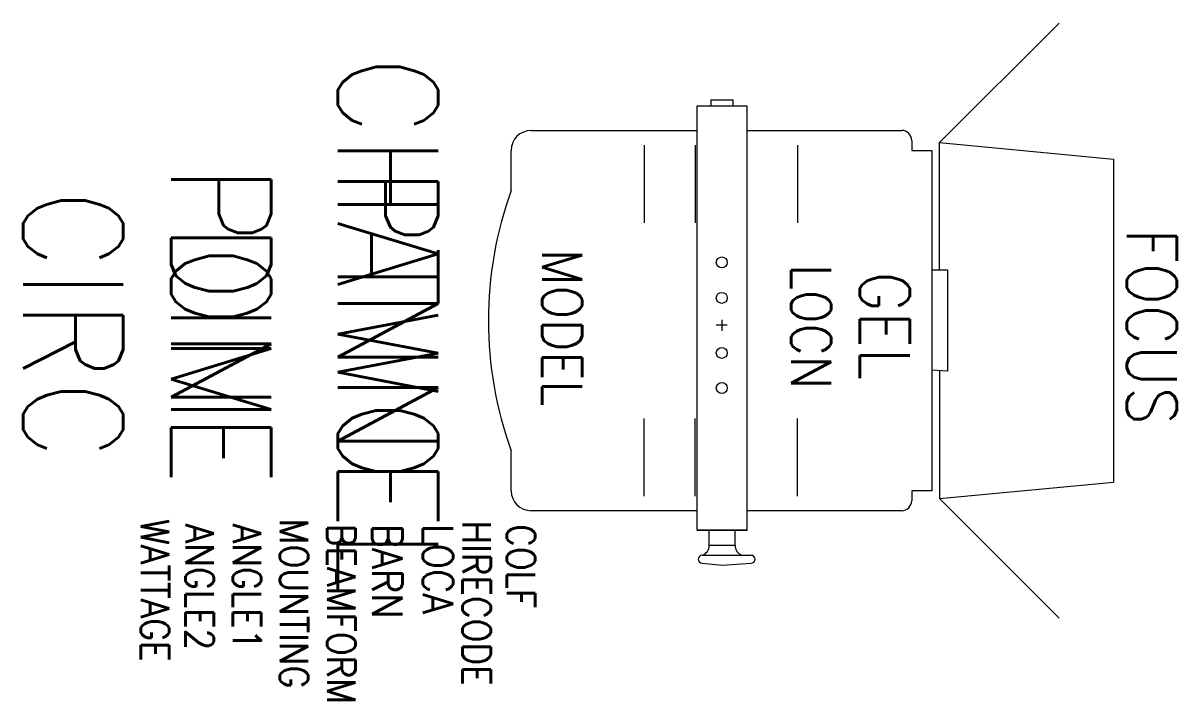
# Model space of a CAD drawing. Extents: x -713 to 440, y -340 to 336.
import ezdxf
from ezdxf.enums import TextEntityAlignment as Align

# ---------------------------------------------------------------- set-up
doc = ezdxf.new("R2010")
doc.units = 0
doc.header["$MEASUREMENT"] = 0
doc.layers.get('0').update_dxf_attribs({"linetype": 'CONTINUOUS'})
for name, color, linetype in [('CHANNEL', 3, 'CONTINUOUS'), ('CIRC', 6, 'CONTINUOUS'), ('DIMMER', 4, 'CONTINUOUS'), ('FOCUS', 2, 'CONTINUOUS'), ('GEL', 1, 'CONTINUOUS'), ('LANTERNS', 4, 'CONTINUOUS'), ('LOCATION', 7, 'CONTINUOUS'), ('MODEL', 6, 'CONTINUOUS'), ('PATCH', 5, 'CONTINUOUS'), ('PATCH2', 5, 'CONTINUOUS')]:
    doc.layers.add(name, color=color, linetype=linetype)
doc.styles.get("Standard").update_dxf_attribs({"font": 'txt.shx'})

msp = doc.modelspace()

# ---------------------------------------------------------------- linework, layer by layer
for p, q in [((202.5, 216.8), (322, 336.3)), ((-39.5, 253.6), (10.5, 253.6)), ((-39.5, -170.5), (-39.5, 253.6)), ((-25.9, 259.6), (-3.9, 259.6)), ((-25.9, 259.6), (-25.9, 253.6)), ((-3.9, 259.6), (-3.9, 253.6)), ((10.5, -170.5), (10.5, 253.6)), ((-205.3, 229), (-39.5, 229)), ((10.5, 229), (164.7, 229)), ((174.7, 219), (174.7, 209)), ((-225.3, 169), (-225.3, 209)), ((-92.4, 214.4), (-92.4, 150.6)), ((-41.4, 214.4), (-41.4, 150.6)), ((60.7, 214.4), (60.7, 150.6)), ((174.7, 209), (194.7, 209)), ((194.7, 209), (194.7, -131)), ((194.7, 209), (194.7, 81.5)), ((202.5, 216.8), (376.1, 200.4)), ((202.5, 89.7), (202.5, 216.8)), ((376.1, 200.4), (376.1, -122.4)), ((-92.4, 150.6), (-92.4, 136.7)), ((-41.4, 150.6), (-41.4, 136.7)), ((60.7, 150.6), (60.7, 136.7)), ((194.7, 89.7), (210.3, 89.7)), ((210.3, 89.7), (210.3, -11.6)), ((-20.4, 34.6), (-9.4, 34.6)), ((-14.9, 39.9), (-14.9, 28.9)), ((210.3, -11.6), (194.7, -10.5)), ((202.5, -11.6), (202.5, -138.8)), ((-92.4, -72.6), (-92.4, -58.7)), ((-41.4, -72.6), (-41.4, -58.7)), ((60.7, -72.6), (60.7, -58.7)), ((-92.4, -136.3), (-92.4, -72.6)), ((-41.4, -136.3), (-41.4, -72.6)), ((60.7, -136.3), (60.7, -72.6)), ((-225.3, -131), (-225.3, -91)), ((202.5, -138.8), (376.1, -122.4)), ((194.7, -131), (174.7, -131)), ((174.7, -131), (174.7, -141)), ((202.5, -138.8), (322, -258.3)), ((-39.5, -151), (-205.3, -151)), ((164.7, -151), (10.5, -151)), ((10.5, -170.5), (-39.5, -170.5)), ((-39.5, -170.5), (10.5, -170.5)), ((-27.5, -185.5), (-27.5, -170.5)), ((-1.5, -185.5), (-1.5, -170.5)), ((-34.5, -195.5), (14.3, -195.5)), ((-27.5, -185.5), (-1.5, -185.5)), ((-34.5, -203.5), (-14.5, -205.5)), ((-14.5, -205.5), (14.3, -203.5))]:
    msp.add_line(p, q)
for centre in [(-14.9, 97.1), (-14.9, 61.7), (-14.9, 6.7), (-14.9, -28.3)]:
    msp.add_circle(centre, 5.5)
for centre, radius, start, end in [((-205.3, 209), 20, 90, 180), ((164.7, 219), 10, 0, 90), ((202.5, 216.8), 0.01, 135, 180), ((134.1, 39), 382.1, 160.1113, 199.8887), ((376.1, -122.4), 0.01, 275.3784, 0), ((-205.3, -131), 20, 180, 270), ((164.7, -141), 10, 270, 0), ((202.5, -138.8), 0.01, 180, 225), ((-34.5, -199.5), 4, 90, 270), ((-37.7, -185.8), 10.2, 288.0473, 1.9687), ((8.4, -185.9), 9.99, 177.3184, 252.6657), ((14.3, -199.5), 4, 270, 90)]:
    msp.add_arc(centre, radius, start, end)
msp.add_point((-14.9, 34.6))
at = {"layer": 'LANTERNS', "color": 0}
msp.add_point((-14.9, 34.6), dxfattribs=at)

# ---------------------------------------------------------------- texts
at = {"layer": 'CHANNEL', "width": 0.89}
msp.add_attdef('CHANNEL', text='', height=100, rotation=270, dxfattribs=at).set_placement((-398.2, 35), align=Align.CENTER)
at = {"layer": 'CIRC', "width": 0.89}
msp.add_attdef('CIRC', text='', height=100, rotation=270, dxfattribs=at).set_placement((-712.6, 35), align=Align.CENTER)
at = {"layer": 'DIMMER', "width": 0.89}
msp.add_attdef('DIM', text='', height=100, rotation=270, dxfattribs=at).set_placement((-564.8, 35.9), align=Align.CENTER)
at = {"layer": 'FOCUS', "color": 30, "width": 0.89}
msp.add_attdef('FOCUS', text='', height=50, rotation=270, dxfattribs=at).set_placement((389.6, 32.9), align=Align.CENTER)
at = {"layer": 'GEL', "width": 0.89}
msp.add_attdef('GEL', text='', height=50, rotation=270, dxfattribs=at).set_placement((123, 33.8), align=Align.CENTER)
at = {"layer": 'LANTERNS', "color": 0, "width": 0.89, "flags": 1}
for tag, p, s, height in [('WATTAGE', (-595.1, -159.2, 0), '2000', 28.3), ('ANGLE2', (-550.5, -164.1), '57', 28.3), ('ANGLE1', (-503.3, -164.1), '7', 28.3), ('MOUNTING', (-456.1, -158.9), 'STANDARD HOOK CLAMP', 28.305), ('BEAMFORM', (-409, -164.1), 'C', 28.3), ('BARN', (-364, -164.1), '1', 30.3), ('LOCA', (-313.6, -164.2), '', 30.3), ('HIRECODE', (-274, -160.7), '', 28.3), ('COLF', (-229.6, -164.4), 'N', 28.3)]:
    msp.add_attdef(tag, p, s, height=height, rotation=270, dxfattribs=at)
at = {"layer": 'LOCATION', "width": 0.89}
msp.add_attdef('LOCN', text='', height=40, rotation=270, dxfattribs=at).set_placement((54.2, 33), align=Align.CENTER)
at = {"layer": 'MODEL', "width": 0.89}
msp.add_attdef('MODEL', text='P 243', height=40, rotation=270, dxfattribs=at).set_placement((-194.4, 32), align=Align.CENTER)
at = {"layer": 'PATCH', "width": 0.89}
msp.add_attdef('PONE', text='', height=100, rotation=270, dxfattribs=at).set_placement((-564.9, 35), align=Align.CENTER)
at = {"layer": 'PATCH2', "width": 0.89}
msp.add_attdef('PTWO', text='', height=100, rotation=270, dxfattribs=at).set_placement((-398.2, 35), align=Align.CENTER)

doc.saveas('drawing.dxf')
